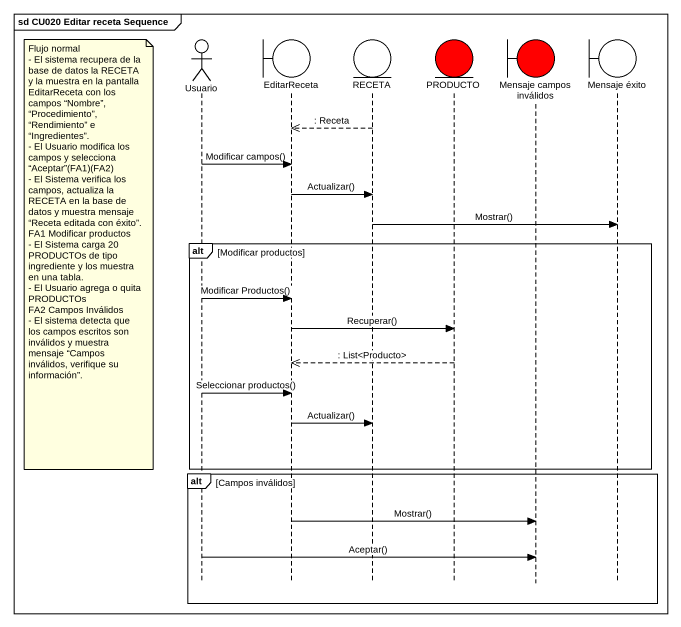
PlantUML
@startuml
mainframe sd CU020 Editar receta Sequence
hide footbox
actor Usuario
boundary EditarReceta
entity RECETA
entity PRODUCTO #FF0000
boundary "Mensaje campos inválidos" as Mensaje_campos_inválidos #FF0000
boundary "Mensaje éxito" as Mensaje_éxito

RECETA -->> EditarReceta : : Receta
Usuario -> EditarReceta : Modificar campos()
EditarReceta -> RECETA : Actualizar()
RECETA -> Mensaje_éxito : Mostrar()
alt Modificar productos
  note left of Usuario
    Flujo normal
    - El sistema recupera de la base de datos la RECETA y la muestra en la pantalla EditarReceta con los campos “Nombre”, “Procedimiento”, “Rendimiento” e “Ingredientes”.
    - El Usuario modifica los campos y selecciona “Aceptar”(FA1)(FA2)
    - El Sistema verifica los campos, actualiza la RECETA en la base de datos y muestra mensaje “Receta editada con éxito”.
    FA1 Modificar productos
    - El Sistema carga 20 PRODUCTOs de tipo ingrediente y los muestra en una tabla.
    - El Usuario agrega o quita PRODUCTOs
    FA2 Campos Inválidos
    - El sistema detecta que los campos escritos son inválidos y muestra mensaje “Campos inválidos, verifique su información”.
  end note
  Usuario -> EditarReceta : Modificar Productos()
  EditarReceta -> PRODUCTO : Recuperar()
  PRODUCTO -->> EditarReceta : : List<Producto>
  Usuario -> EditarReceta : Seleccionar productos()
  EditarReceta -> RECETA : Actualizar()
end
alt Campos inválidos
  EditarReceta -> Mensaje_campos_inválidos : Mostrar()
  Usuario -> Mensaje_campos_inválidos : Aceptar()
end
@enduml
